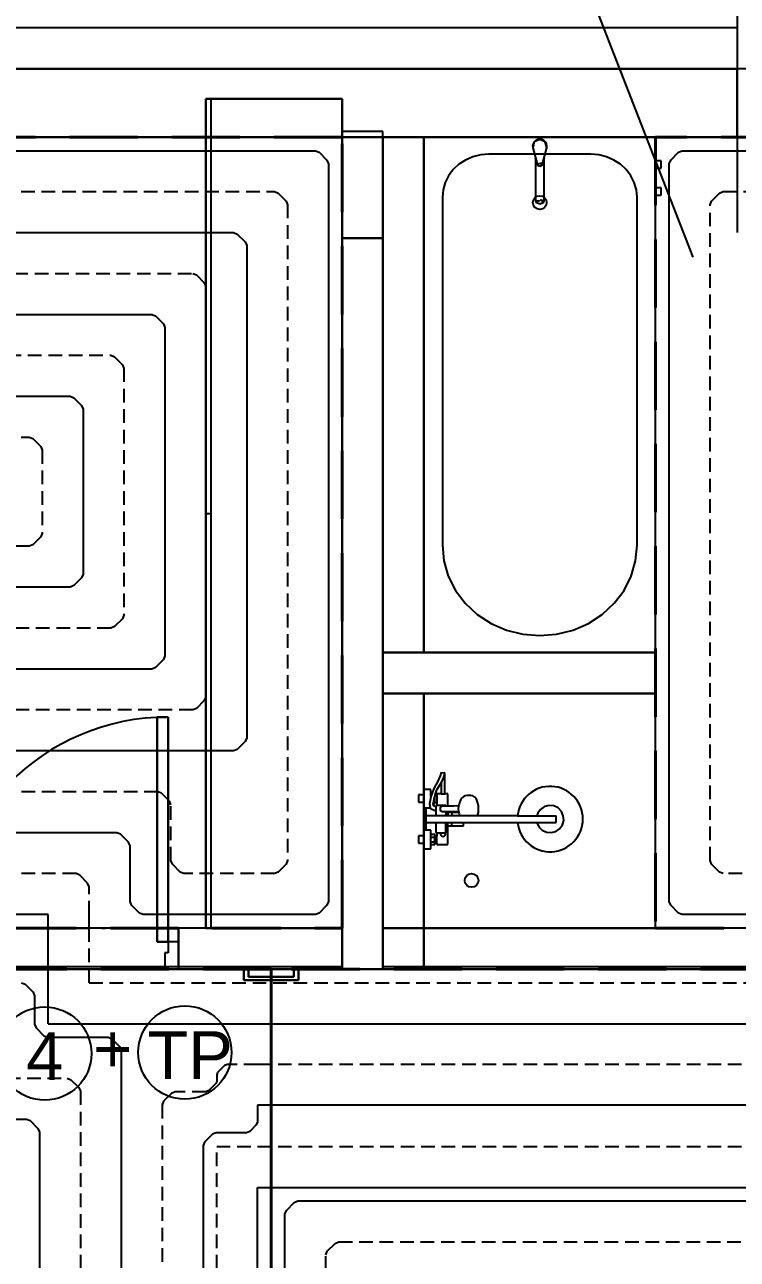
# Model space of a CAD drawing. Header units: millimetres. Extents: x 1046 to 74297, y 6145 to 54562.
# Drawn here: x 11543 to 14157, y 13205 to 17731 of the extents above; entities that cross this region are included whole.
import ezdxf

# ---------------------------------------------------------------- set-up
doc = ezdxf.new("R2010")
doc.units = ezdxf.units.MM
doc.linetypes.add('BODKO__IARKOVAN___M', pattern=[225, 125, -42.5, 15, -42.5])
doc.linetypes.add('DASH', pattern=[75, 50, -25])
for name, color, linetype in [('DXF_LAYER', 1, 'Continuous'), ('ODVODN__POTRUBIE___PODL__VYK_', 7, 'Continuous'), ('OKRAJOV__DILAT_CIA_PDL', 2, 'Continuous'), ('PODLAHOVKA', 7, 'Continuous'), ('PR_VODN__POTRUBIE___PODL__VYK_', 7, 'Continuous'), ('TABU_KY', 7, 'Continuous'), ('vyk-privod2', 7, 'Continuous'), ('vyk-vratka-ZARIADENIE', 7, 'Continuous'), ('Z_NA_PRECHODOV_CH_POTRUB_', 7, 'Continuous')]:
    doc.layers.add(name, color=color, linetype=linetype)
doc.layers.add('vyk_POPIS', color=7, linetype='Continuous', lineweight=20)
doc.styles.add('ARIAL', font='arial.ttf')

# ---------------------------------------------------------------- blocks, each defined once
blk = doc.blocks.new('A$C57FC20A3')
at = {"layer": 'vyk-vratka-ZARIADENIE', "color": 6, "lineweight": 30}
for p, q in [((0, 183, -5790.8), (28.3, 183, -5790.8)), ((28.3, 17, -5790.8), (28.3, 183, -5790.8)), ((0, 17, -5790.8), (28.3, 17, -5790.8)), ((28.3, 17, -5790.8), (28.3, 23, -5790.8))]:
    blk.add_line(p, q, dxfattribs=at)
at = {"layer": 'vyk-vratka-ZARIADENIE', "color": 6, "lineweight": 30, "elevation": -5790.8}
blk.add_lwpolyline([(40, 200), (40, 0), (0, 0), (0, 200)], close=True, dxfattribs=at)

msp = doc.modelspace()

# ---------------------------------------------------------------- linework, layer by layer
msp.add_line((13580.9, 17938.5), (13992.8, 16878.6))
at = {"layer": 'DXF_LAYER', "color": 252, "linetype": 'Continuous'}
for p, q in [((14156.5, 17719.1), (8456.9, 17719.1)), ((14156.5, 17719.1), (8606.9, 17719.1)), ((22006.9, 17569.1), (8606.9, 17569.1)), ((8606.9, 17569.1), (14156.5, 17569.1)), ((14156.5, 17569.1), (8856.9, 17569.1)), ((14156.5, 17569.1), (8856.9, 17569.1)), ((14156.5, 17319.1), (14156.5, 17569.1)), ((12706.9, 17459.1), (12206.9, 17459.1)), ((12206.9, 17459.1), (12206.9, 14419.1)), ((12206.9, 14419.1), (12206.9, 17459.1)), ((12206.9, 17459.1), (12706.9, 17459.1)), ((12226.9, 14419.1), (12226.9, 17459.1)), ((12706.9, 14419.1), (12706.9, 17459.1)), ((12706.9, 17459.1), (12706.9, 14419.1)), ((12856.9, 17339.1), (12706.9, 17339.1)), ((12706.9, 17339.1), (12706.9, 17319.1)), ((12706.9, 17339.1), (12706.9, 17319.1)), ((12856.9, 17319.1), (12856.9, 17339.1)), ((12856.9, 17319.1), (12856.9, 17339.1)), ((12706.9, 17319.1), (8856.9, 17319.1)), ((8856.9, 17319.1), (14156.5, 17319.1)), ((8856.9, 17319.1), (14156.5, 17319.1)), ((12706.9, 14279.1), (12706.9, 17319.1)), ((12706.9, 17319.1), (12856.9, 17319.1)), ((12856.9, 17319.1), (12706.9, 17319.1)), ((12706.9, 17319.1), (12706.9, 16949)), ((12856.9, 17319.1), (12706.9, 17319.1)), ((12706.9, 17319.1), (12706.9, 16949)), ((12856.9, 17319.1), (12856.9, 14279.1)), ((15246.9, 17319.1), (12856.9, 17319.1)), ((12856.9, 17319.1), (12856.9, 15429.1)), ((13006.9, 17319.1), (12856.9, 17319.1)), ((12856.9, 17319.1), (12856.9, 15429.1)), ((13006.9, 17319.1), (12856.9, 17319.1)), ((12856.9, 16949), (12856.9, 17319.1)), ((12856.9, 16949), (12856.9, 17319.1)), ((13006.9, 17319.1), (13006.9, 15429.1)), ((13856.9, 17319.1), (13006.9, 17319.1)), ((13006.9, 17319.1), (13006.9, 15429.1)), ((13856.9, 17319.1), (13006.9, 17319.1)), ((13006.9, 15429.1), (13006.9, 17319.1)), ((13006.9, 15429.1), (13006.9, 17319.1)), ((13411.7, 17301.4), (13405.9, 17279.8)), ((13431.9, 17310.8), (13411.7, 17301.4)), ((13452.1, 17301.4), (13431.9, 17310.8)), ((13457.9, 17279.8), (13452.1, 17301.4)), ((13856.9, 15429.1), (13856.9, 17319.1)), ((13856.9, 15429.1), (13856.9, 17319.1)), ((13186.8, 17246.6), (13159.9, 17235)), ((13186.8, 17246.6), (13159.9, 17235)), ((13215.4, 17253.7), (13186.8, 17246.6)), ((13215.4, 17253.7), (13186.8, 17246.6)), ((13244.9, 17256.1), (13215.4, 17253.7)), ((13244.9, 17256.1), (13215.4, 17253.7)), ((13618.9, 17256.1), (13244.9, 17256.1)), ((13618.9, 17256.1), (13244.9, 17256.1)), ((13405.9, 17279.8), (13405.9, 17279.8)), ((13405.9, 17279.8), (13422.1, 17221)), ((13405.9, 17279.8), (13422.1, 17221)), ((13416, 17243), (13416, 17084.8)), ((13422.1, 17221), (13416, 17243)), ((13416, 17243), (13416, 17084.8)), ((13422.1, 17221), (13416, 17243)), ((13441.8, 17221), (13457.9, 17279.8)), ((13441.8, 17221), (13457.9, 17279.8)), ((13447.9, 17243.4), (13441.8, 17221)), ((13447.9, 17243.4), (13441.8, 17221)), ((13447.9, 17084.8), (13447.9, 17243.4)), ((13447.9, 17084.8), (13447.9, 17243.4)), ((13457.9, 17279.8), (13457.9, 17279.8)), ((13648.4, 17253.7), (13618.9, 17256.1)), ((13648.4, 17253.7), (13618.9, 17256.1)), ((13677, 17246.6), (13648.4, 17253.7)), ((13677, 17246.6), (13648.4, 17253.7)), ((13703.9, 17235), (13677, 17246.6)), ((13703.9, 17235), (13677, 17246.6)), ((13114.7, 17199.9), (13097.7, 17177.4)), ((13114.7, 17199.9), (13097.7, 17177.4)), ((13135.6, 17219.3), (13114.7, 17199.9)), ((13135.6, 17219.3), (13114.7, 17199.9)), ((13159.9, 17235), (13135.6, 17219.3)), ((13159.9, 17235), (13135.6, 17219.3)), ((13422.1, 17221), (13422.1, 17221)), ((13422.1, 17221), (13425.5, 17215.1)), ((13425.5, 17215.1), (13422.1, 17221)), ((13422.1, 17221), (13422.1, 17221)), ((13425.5, 17215.1), (13431.9, 17212.8)), ((13431.9, 17212.8), (13425.5, 17215.1)), ((13431.9, 17212.8), (13438.3, 17215.1)), ((13438.3, 17215.1), (13431.9, 17212.8)), ((13438.3, 17215.1), (13441.8, 17221)), ((13441.8, 17221), (13438.3, 17215.1)), ((13441.8, 17221), (13441.8, 17221)), ((13441.8, 17221), (13441.8, 17221)), ((13728.2, 17219.3), (13703.9, 17235)), ((13728.2, 17219.3), (13703.9, 17235)), ((13749.1, 17199.9), (13728.2, 17219.3)), ((13749.1, 17199.9), (13728.2, 17219.3)), ((13766.1, 17177.4), (13749.1, 17199.9)), ((13766.1, 17177.4), (13749.1, 17199.9)), ((13856.9, 17232.6), (13856.9, 17205.6)), ((13876.9, 17232.6), (13856.9, 17232.6)), ((13856.9, 17232.6), (13856.9, 17205.6)), ((13876.9, 17232.6), (13856.9, 17232.6)), ((13856.9, 17205.6), (13876.9, 17205.6)), ((13856.9, 17205.6), (13876.9, 17205.6)), ((13876.9, 17205.6), (13876.9, 17232.6)), ((13876.9, 17205.6), (13876.9, 17232.6)), ((13085.2, 17152.5), (13077.5, 17126)), ((13085.2, 17152.5), (13077.5, 17126)), ((13097.7, 17177.4), (13085.2, 17152.5)), ((13097.7, 17177.4), (13085.2, 17152.5)), ((13778.7, 17152.5), (13766.1, 17177.4)), ((13778.7, 17152.5), (13766.1, 17177.4)), ((13786.3, 17126), (13778.7, 17152.5)), ((13786.3, 17126), (13778.7, 17152.5)), ((13077.5, 17126), (13074.9, 17098.6)), ((13077.5, 17126), (13074.9, 17098.6)), ((13788.9, 17098.6), (13786.3, 17126)), ((13788.9, 17098.6), (13786.3, 17126)), ((13856.9, 17132.6), (13856.9, 17105.6)), ((13876.9, 17132.6), (13856.9, 17132.6)), ((13856.9, 17132.6), (13856.9, 17105.6)), ((13876.9, 17132.6), (13856.9, 17132.6)), ((13876.9, 17105.6), (13876.9, 17132.6)), ((13876.9, 17105.6), (13876.9, 17132.6)), ((13074.9, 17098.6), (13074.9, 15822.9)), ((13074.9, 17098.6), (13074.9, 15822.9)), ((13416, 17084.8), (13416, 17084.8)), ((13416, 17084.8), (13417.6, 17080.5)), ((13417.6, 17080.5), (13417.6, 17080.5)), ((13417.6, 17080.5), (13417.6, 17080.5)), ((13417.6, 17080.5), (13432, 17074.8)), ((13432, 17074.8), (13446.3, 17080.5)), ((13446.3, 17080.5), (13447.9, 17084.8)), ((13446.3, 17080.5), (13446.3, 17080.5)), ((13446.3, 17080.5), (13446.3, 17080.5)), ((13447.9, 17084.8), (13447.9, 17084.8)), ((13788.9, 15822.9), (13788.9, 17098.6)), ((13788.9, 15822.9), (13788.9, 17098.6)), ((13856.9, 17105.6), (13876.9, 17105.6)), ((13856.9, 17105.6), (13876.9, 17105.6)), ((12706.9, 16949), (12706.9, 14269.1)), ((12856.9, 16949), (12706.9, 16949)), ((12706.9, 16949), (12706.9, 14419.1)), ((12706.9, 16949), (12856.9, 16949)), ((12856.9, 14269.1), (12856.9, 16949)), ((12856.9, 15429.1), (12856.9, 16949)), ((12206.9, 15939.1), (12226.9, 15939.1)), ((13074.9, 15822.9), (13080.3, 15765.4)), ((13074.9, 15822.9), (13080.3, 15765.4)), ((13783.5, 15765.4), (13788.9, 15822.9)), ((13783.5, 15765.4), (13788.9, 15822.9)), ((13080.3, 15765.4), (13096.4, 15709.8)), ((13080.3, 15765.4), (13096.4, 15709.8)), ((13767.4, 15709.8), (13783.5, 15765.4)), ((13767.4, 15709.8), (13783.5, 15765.4)), ((13096.4, 15709.8), (13122.7, 15657.5)), ((13096.4, 15709.8), (13122.7, 15657.5)), ((13741.1, 15657.5), (13767.4, 15709.8)), ((13741.1, 15657.5), (13767.4, 15709.8)), ((13122.7, 15657.5), (13158.4, 15610.3)), ((13122.7, 15657.5), (13158.4, 15610.3)), ((13705.4, 15610.3), (13741.1, 15657.5)), ((13705.4, 15610.3), (13741.1, 15657.5)), ((13158.4, 15610.3), (13202.4, 15569.5)), ((13158.4, 15610.3), (13202.4, 15569.5)), ((13202.4, 15569.5), (13253.4, 15536.4)), ((13202.4, 15569.5), (13253.4, 15536.4)), ((13610.4, 15536.4), (13661.4, 15569.5)), ((13610.4, 15536.4), (13661.4, 15569.5)), ((13661.4, 15569.5), (13705.4, 15610.3)), ((13661.4, 15569.5), (13705.4, 15610.3)), ((13253.4, 15536.4), (13309.8, 15512.1)), ((13253.4, 15536.4), (13309.8, 15512.1)), ((13554, 15512.1), (13610.4, 15536.4)), ((13554, 15512.1), (13610.4, 15536.4)), ((13309.8, 15512.1), (13369.9, 15497.2)), ((13309.8, 15512.1), (13369.9, 15497.2)), ((13369.9, 15497.2), (13431.9, 15492.1)), ((13369.9, 15497.2), (13431.9, 15492.1)), ((13431.9, 15492.1), (13493.9, 15497.2)), ((13431.9, 15492.1), (13493.9, 15497.2)), ((13493.9, 15497.2), (13554, 15512.1)), ((13493.9, 15497.2), (13554, 15512.1)), ((12856.9, 15429.1), (13006.9, 15429.1)), ((12856.9, 15429.1), (13006.9, 15429.1)), ((13856.9, 15429.1), (12856.9, 15429.1)), ((12856.9, 15429.1), (12856.9, 15279.1)), ((13856.9, 15429.1), (12856.9, 15429.1)), ((13006.9, 15429.1), (13856.9, 15429.1)), ((13006.9, 15429.1), (13856.9, 15429.1)), ((13856.9, 15279.1), (13856.9, 15429.1)), ((13856.9, 15429.1), (13856.9, 15279.1)), ((13006.9, 15279.1), (12856.9, 15279.1)), ((12856.9, 15279.1), (12856.9, 14419.1)), ((12856.9, 15279.1), (12856.9, 14419.1)), ((13006.9, 15279.1), (12856.9, 15279.1)), ((12856.9, 15279.1), (13856.9, 15279.1)), ((12856.9, 15279.1), (13856.9, 15279.1)), ((12856.9, 14419.1), (12856.9, 15279.1)), ((13856.9, 15279.1), (13006.9, 15279.1)), ((13006.9, 15279.1), (13006.9, 14419.1)), ((13856.9, 15279.1), (13006.9, 15279.1)), ((13006.9, 14419.1), (13006.9, 15279.1)), ((13006.9, 14419.1), (13006.9, 15279.1)), ((13856.9, 14419.1), (13856.9, 15279.1)), ((13856.9, 14419.1), (13856.9, 15279.1)), ((12068.9, 15193.1), (12028.9, 15193.1)), ((12028.9, 15193.1), (12028.9, 14369.1)), ((12028.9, 14369.1), (12028.9, 15193.1)), ((12028.9, 15193.1), (12068.9, 15193.1)), ((12068.9, 14369.1), (12068.9, 15193.1)), ((12068.9, 15193.1), (12068.9, 14369.1)), ((13070.7, 14990.1), (13066.5, 14977.3)), ((13083.1, 14986.1), (13078.7, 14972.6)), ((13083.1, 14986.1), (13083.4, 14988.1)), ((13083.4, 14912.1), (13083.4, 14988.1)), ((13058.2, 14958.1), (13043, 14931.4)), ((13054.9, 14926), (13069.8, 14952.2)), ((13066.5, 14977.3), (13058.2, 14958.1)), ((13069.8, 14952.2), (13070.4, 14953.6)), ((13078.7, 14972.6), (13070.4, 14953.6)), ((13070.4, 14953.6), (13070.4, 14912.1)), ((13006.9, 14907.6), (12986.9, 14907.6)), ((12986.9, 14907.6), (12986.9, 14880.6)), ((13006.9, 14907.6), (12986.9, 14907.6)), ((12986.9, 14907.6), (12986.9, 14880.6)), ((13032.9, 14928.1), (13006.9, 14928.1)), ((13006.9, 14928.1), (13006.9, 14860.1)), ((13006.9, 14880.6), (13006.9, 14907.6)), ((13006.9, 14880.6), (13006.9, 14907.6)), ((13031.9, 14900.1), (13028.3, 14880.8)), ((13036.2, 14912.1), (13031.9, 14900.1)), ((13032.4, 14901.3), (13032.4, 14901.2)), ((13032.9, 14912.1), (13032.9, 14928.1)), ((13036.2, 14912.1), (13032.9, 14912.1)), ((13032.9, 14902.8), (13032.9, 14912.1)), ((13043, 14931.4), (13036.2, 14912.1)), ((13044.5, 14896.6), (13040.8, 14877.5)), ((13048.5, 14908.1), (13044.5, 14896.6)), ((13046.8, 14903.1), (13046.9, 14903.1)), ((13046.9, 14903.1), (13046.9, 14903.5)), ((13046.9, 14885.1), (13046.9, 14903.1)), ((13048.5, 14908.1), (13054.9, 14926)), ((13054.9, 14908.1), (13048.5, 14908.1)), ((13070.4, 14912.1), (13054.9, 14912.1)), ((13054.9, 14912.1), (13054.9, 14908.1)), ((13054.9, 14908.1), (13054.9, 14880.1)), ((13070.4, 14912.1), (13083.4, 14912.1)), ((13094.9, 14912.1), (13083.4, 14912.1)), ((13094.9, 14866.4), (13094.9, 14912.1)), ((13146.7, 14895.6), (13141.3, 14888.4)), ((13148.6, 14897.7), (13146.7, 14895.6)), ((13155.2, 14902.5), (13148.6, 14897.7)), ((13157.9, 14903.9), (13155.2, 14902.5)), ((13165.3, 14905.6), (13157.9, 14903.9)), ((13168.5, 14906.1), (13165.3, 14905.6)), ((13179.1, 14906.1), (13168.5, 14906.1)), ((13186.5, 14904.4), (13179.1, 14906.1)), ((13193.4, 14899.4), (13186.5, 14904.4)), ((13199.4, 14891.5), (13193.4, 14899.4)), ((13203.9, 14881.1), (13199.4, 14891.5)), ((12986.9, 14880.6), (13006.9, 14880.6)), ((12986.9, 14880.6), (13006.9, 14880.6)), ((13006.9, 14860.1), (13030.1, 14860.1)), ((13014.9, 14859.1), (13006.9, 14859.1)), ((13006.9, 14859.1), (13006.9, 14779.1)), ((13014.9, 14831.1), (13014.9, 14859.1)), ((13028.3, 14880.8), (13027.4, 14876.3)), ((13027.4, 14876.3), (13027.5, 14875.1)), ((13027.5, 14875.1), (13029.6, 14861.9)), ((13029.6, 14861.9), (13029.9, 14860.7)), ((13029.9, 14860.7), (13030.1, 14860.1)), ((13030.1, 14860.1), (13030.4, 14859.5)), ((13030.4, 14859.5), (13031.1, 14858.5)), ((13031.1, 14858.5), (13032, 14857.6)), ((13032, 14857.6), (13033.1, 14856.9)), ((13033.1, 14856.9), (13050.9, 14849.6)), ((13040.8, 14877.5), (13040.5, 14875.9)), ((13040.5, 14875.9), (13040.5, 14876.1)), ((13040.5, 14876.1), (13046.9, 14876.1)), ((13041.9, 14867.3), (13040.5, 14875.9)), ((13050.9, 14863.6), (13041.9, 14867.3)), ((13042.2, 14885.1), (13046.9, 14885.1)), ((13046.9, 14880.1), (13046.9, 14885.1)), ((13046.9, 14876.1), (13046.9, 14880.1)), ((13046.9, 14880.1), (13054.9, 14880.1)), ((13050.9, 14869.1), (13050.9, 14863.6)), ((13054.9, 14869.1), (13050.9, 14869.1)), ((13050.9, 14863.6), (13050.9, 14849.7)), ((13050.9, 14849.6), (13050.9, 14831.1)), ((13054.9, 14880.1), (13054.9, 14869.1)), ((13086.9, 14869.1), (13054.9, 14869.1)), ((13058.9, 14869.1), (13056.2, 14869.1)), ((13062, 14869.1), (13058.9, 14869.1)), ((13065.4, 14869.1), (13062, 14869.1)), ((13066.5, 14858.7), (13066.1, 14856.1)), ((13066.1, 14856.1), (13066.5, 14853.5)), ((13067.7, 14861.1), (13066.5, 14858.7)), ((13066.5, 14853.5), (13067.7, 14851.1)), ((13067.4, 14859.1), (13067.6, 14860.9)), ((13067.4, 14853.1), (13067.4, 14859.1)), ((13067.6, 14851.3), (13067.4, 14853.1)), ((13067.6, 14860.9), (13067.7, 14861.1)), ((13067.7, 14851.1), (13067.6, 14851.3)), ((13067.7, 14861.1), (13068.2, 14862.6)), ((13067.7, 14861.1), (13067.7, 14861.1)), ((13067.7, 14851.1), (13067.7, 14851.1)), ((13068.2, 14849.6), (13067.7, 14851.1)), ((13068.2, 14862.6), (13069.2, 14864.1)), ((13069.2, 14848.2), (13068.2, 14849.6)), ((13069.2, 14864.1), (13070.6, 14865.2)), ((13070.6, 14847.1), (13069.2, 14848.2)), ((13070.6, 14865.2), (13072.1, 14865.9)), ((13072.1, 14846.4), (13070.6, 14847.1)), ((13072.1, 14865.9), (13073.7, 14866.1)), ((13073.7, 14846.1), (13072.1, 14846.4)), ((13094.9, 14866.4), (13073.7, 14866.1)), ((13116, 14845.6), (13073.7, 14846.1)), ((13086.9, 14869.1), (13086.9, 14866.3)), ((13086.9, 14846), (13086.9, 14831.1)), ((13116, 14866.6), (13094.9, 14866.4)), ((13094.9, 14845.9), (13094.9, 14831.1)), ((13134.2, 14867.1), (13116, 14866.6)), ((13134.2, 14845.1), (13116, 14845.6)), ((13133.7, 14865.3), (13133, 14856.1)), ((13133, 14856.1), (13133.7, 14847)), ((13134.2, 14867.1), (13133.7, 14865.3)), ((13133.7, 14847), (13135.8, 14838.5)), ((13135.8, 14873.8), (13134.2, 14867.1)), ((13137.1, 14878.9), (13135.8, 14873.8)), ((13141.3, 14888.4), (13137.1, 14878.9)), ((13206.8, 14869.1), (13203.9, 14881.1)), ((13207.8, 14856.1), (13206.8, 14869.1)), ((13206.8, 14843.2), (13207.8, 14856.1)), ((13050.9, 14831.1), (13014.9, 14831.1)), ((13014.9, 14807.1), (13014.9, 14831.1)), ((13014.9, 14779.1), (13014.9, 14807.1)), ((13014.9, 14807.1), (13050.9, 14807.1)), ((13203.9, 14831.1), (13050.9, 14831.1)), ((13050.9, 14807.1), (13050.9, 14769.1)), ((13050.9, 14807.1), (13151.9, 14807.1)), ((13086.9, 14769.1), (13086.9, 14807.1)), ((13094.9, 14844.1), (13134.4, 14844.1)), ((13094.9, 14794.1), (13094.9, 14807.1)), ((13109.9, 14844.1), (13109.9, 14831.1)), ((13109.9, 14794.1), (13109.9, 14807.1)), ((13135.2, 14831.1), (13135.2, 14831.2)), ((13135.8, 14838.5), (13137.1, 14833.3)), ((13137.1, 14833.3), (13138.1, 14831.1)), ((13149.3, 14831.2), (13149.2, 14831.1)), ((13151.9, 14806), (13151.9, 14807.1)), ((13151.9, 14807.1), (13350.5, 14807.1)), ((13151.9, 14802.1), (13151.9, 14806)), ((13151.9, 14798.8), (13151.9, 14802.1)), ((13203.9, 14831.1), (13206.8, 14843.2)), ((13350.5, 14831.1), (13203.9, 14831.1)), ((13350.5, 14831.1), (13491.9, 14831.1)), ((13350.5, 14807.1), (13491.9, 14807.1)), ((13491.9, 14807.1), (13491.9, 14831.1)), ((13006.9, 14757.6), (12986.9, 14757.6)), ((12986.9, 14757.6), (12986.9, 14730.6)), ((13006.9, 14757.6), (12986.9, 14757.6)), ((12986.9, 14757.6), (12986.9, 14730.6)), ((13006.9, 14779.1), (13014.9, 14779.1)), ((13032.9, 14778.1), (13006.9, 14778.1)), ((13006.9, 14778.1), (13006.9, 14710.1)), ((13006.9, 14730.6), (13006.9, 14757.6)), ((13006.9, 14730.6), (13006.9, 14757.6)), ((13032.9, 14762.1), (13032.9, 14778.1)), ((13046.9, 14762.1), (13032.9, 14762.1)), ((13032.9, 14726.1), (13032.9, 14762.1)), ((13046.9, 14758.1), (13046.9, 14762.1)), ((13054.9, 14758.1), (13046.9, 14758.1)), ((13046.9, 14730.1), (13046.9, 14758.1)), ((13050.9, 14769.1), (13054.9, 14769.1)), ((13054.9, 14769.1), (13054.9, 14758.1)), ((13054.9, 14769.1), (13086.9, 14769.1)), ((13054.9, 14730.1), (13054.9, 14758.1)), ((13094.9, 14726.1), (13094.9, 14794.1)), ((13094.9, 14794.1), (13151.9, 14794.1)), ((13151.9, 14796.3), (13151.9, 14798.8)), ((13151.9, 14794.7), (13151.9, 14796.3)), ((13151.9, 14794.1), (13151.9, 14794.7)), ((12986.9, 14730.6), (13006.9, 14730.6)), ((12986.9, 14730.6), (13006.9, 14730.6)), ((13006.9, 14710.1), (13032.9, 14710.1)), ((13032.9, 14753.1), (13046.9, 14753.1)), ((13032.9, 14735.1), (13046.9, 14735.1)), ((13032.9, 14710.1), (13032.9, 14726.1)), ((13032.9, 14726.1), (13046.9, 14726.1)), ((13046.9, 14726.1), (13046.9, 14730.1)), ((13046.9, 14730.1), (13054.9, 14730.1)), ((13054.9, 14730.1), (13054.9, 14726.1)), ((13054.9, 14726.1), (13094.9, 14726.1)), ((12106.9, 14419.1), (11206.9, 14419.1)), ((12106.9, 14419.1), (12106.9, 14269.1)), ((12706.9, 14419.1), (12106.9, 14419.1)), ((12106.9, 14269.1), (12106.9, 14419.1)), ((12106.9, 14369.1), (12106.9, 14419.1)), ((12706.9, 14419.1), (12106.9, 14419.1)), ((12106.9, 14369.1), (12106.9, 14419.1)), ((12206.9, 14419.1), (12706.9, 14419.1)), ((12706.9, 14419.1), (12206.9, 14419.1)), ((12206.9, 14419.1), (12226.9, 14419.1)), ((12706.9, 14269.1), (12706.9, 14419.1)), ((12856.9, 14419.1), (13006.9, 14419.1)), ((13006.9, 14419.1), (12856.9, 14419.1)), ((12856.9, 14419.1), (12856.9, 14269.1)), ((13006.9, 14419.1), (12856.9, 14419.1)), ((13006.9, 14419.1), (12856.9, 14419.1)), ((13006.9, 14419.1), (13856.9, 14419.1)), ((13006.9, 14419.1), (13856.9, 14419.1)), ((13006.9, 14269.1), (13006.9, 14419.1)), ((15246.9, 14419.1), (13006.9, 14419.1)), ((13006.9, 14419.1), (13006.9, 14269.1)), ((15246.9, 14419.1), (13006.9, 14419.1)), ((12028.9, 14369.1), (12068.9, 14369.1)), ((12068.9, 14369.1), (12028.9, 14369.1)), ((12106.9, 14369.1), (12068.9, 14369.1)), ((12068.9, 14369.1), (12068.9, 14329.1)), ((12106.9, 14369.1), (12068.9, 14369.1)), ((12068.9, 14369.1), (12068.9, 14329.1)), ((12106.9, 14269.1), (12106.9, 14369.1)), ((12106.9, 14269.1), (12106.9, 14369.1)), ((12106.9, 14269.1), (12106.9, 14369.1)), ((12106.9, 14269.1), (12106.9, 14369.1)), ((12106.9, 14269.1), (12106.9, 14369.1)), ((12068.9, 14329.1), (12056.9, 14329.1)), ((12056.9, 14329.1), (12056.9, 14269.1)), ((12068.9, 14329.1), (12056.9, 14329.1)), ((12056.9, 14329.1), (12056.9, 14269.1)), ((8856.9, 14279.1), (12706.9, 14279.1)), ((15246.9, 14269.1), (8856.9, 14269.1)), ((11206.9, 14269.1), (12106.9, 14269.1)), ((12056.9, 14269.1), (12106.9, 14269.1)), ((12056.9, 14269.1), (12106.9, 14269.1)), ((12106.9, 14269.1), (12706.9, 14269.1)), ((12106.9, 14269.1), (12706.9, 14269.1)), ((12706.9, 14269.1), (12856.9, 14269.1)), ((12856.9, 14269.1), (12706.9, 14269.1)), ((12856.9, 14279.1), (15246.9, 14279.1)), ((12856.9, 14269.1), (13006.9, 14269.1)), ((12856.9, 14269.1), (13006.9, 14269.1)), ((12856.9, 14269.1), (13006.9, 14269.1)), ((12856.9, 14269.1), (13006.9, 14269.1)), ((13006.9, 14269.1), (15246.9, 14269.1)), ((13006.9, 14269.1), (15396.9, 14269.1))]:
    msp.add_line(p, q, dxfattribs=at)
at = {"layer": 'DXF_LAYER', "color": 252, "linetype": 'BODKO__IARKOVAN___M'}
for p, q in [((11206.9, 14419.1), (12106.9, 14419.1)), ((11206.9, 14269.1), (12106.9, 14269.1))]:
    msp.add_line(p, q, dxfattribs=at)
at = {"layer": 'DXF_LAYER', "color": 252, "linetype": 'Continuous'}
for points in [[(13422.1, 17221), (13441.6, 17225.2), (13441.8, 17221)], [(13422.1, 17221), (13441.6, 17225.2), (13441.8, 17221)], [(13416, 17084.8), (13430.2, 17085.5), (13417.6, 17080.5)], [(13417.6, 17080.5), (13428.8, 17075.1), (13428.8, 17075.1), (13441.1, 17076.9), (13446.3, 17080.5)], [(13446.3, 17080.5), (13435.3, 17089), (13447.9, 17084.8)], [(13083.4, 14988.1), (13070.4, 14987.8), (13070.7, 14990.1)], [(13421.4, 14807.1), (13428.4, 14791.2), (13428.4, 14791.2), (13440.5, 14778.7), (13456.2, 14771.1), (13473.5, 14769.3), (13490.4, 14773.5), (13504.8, 14783.3), (13514.9, 14797.4), (13519.7, 14814.2), (13518.3, 14831.5), (13511.1, 14847.4), (13499, 14859.8), (13483.2, 14867.3), (13465.9, 14869), (13449.1, 14864.6), (13434.7, 14854.7), (13424.7, 14840.5), (13421.4, 14831.1)]]:
    msp.add_lwpolyline(points, dxfattribs=at)
for centre in [(13431.9, 17079.1), (13181.9, 14594.1)]:
    msp.add_circle(centre, 25, dxfattribs=at)
for centre, radius, start, end in [((13431.9, 17284.4), 26.4, 349.9738, 190.0262), ((12068.9, 14369.1), 824, 90, 180), ((13469.9, 14819.1), 120, 185.7392, 174.2608), ((13076.9, 14764.6), 9, 150, 30)]:
    msp.add_arc(centre, radius, start, end, dxfattribs=at)
at = {"layer": 'ODVODN__POTRUBIE___PODL__VYK_', "color": 172, "linetype": 'DASH'}
for p, q in [((11779, 14419.1), (11779, 14469.1)), ((11779, 14219.1), (11779, 14419.1)), ((11779, 14219.1), (15621.9, 14219.1)), ((12446.9, 13920), (12396.9, 13920)), ((15821.9, 13920), (12446.9, 13920)), ((12246.9, 13619.1), (16021.9, 13619.1)), ((12251.3, 10846.6), (12246.9, 13619.1))]:
    msp.add_line(p, q, dxfattribs=at)
for points in [[(11779, 14219.1), (11779, 14219.1), (11779, 14219.1), (11779, 14219.1), (11779, 14219.1), (11779, 14219.1)], [(12246.9, 13619.1), (12246.9, 13619.1), (12246.9, 13619.1), (12246.9, 13619.1), (12246.9, 13619.1), (12246.9, 13619.1)]]:
    msp.add_lwpolyline(points, dxfattribs=at)
at = {"layer": 'OKRAJOV__DILAT_CIA_PDL', "color": 116, "linetype": 'DASH', "lineweight": 40, "ltscale": 5, "true_color": 0x136734}
for points in [[(12706.9, 14419.1), (12706.9, 17319.1), (8856.9, 17319.1), (8856.9, 14419.1), (12706.9, 14419.1)], [(15246.9, 14419.1), (15246.9, 15319.1), (15096.9, 15319.1), (15096.9, 17319.1), (13856.9, 17319.1), (13856.9, 14419.1), (15246.9, 14419.1)], [(12446.9, 10519.1), (12446.9, 14269.1), (8856.9, 14269.1), (8856.9, 10519.1), (12446.9, 10519.1)], [(15246.9, 10519.1), (15246.9, 13049.1), (15396.9, 13049.1), (15396.9, 14269.1), (12446.9, 14269.1), (12446.9, 10519.1), (15246.9, 10519.1)]]:
    msp.add_lwpolyline(points, dxfattribs=at)
at = {"layer": 'PODLAHOVKA', "color": 12}
for points in [[(8954.7, 17269.1), (12609.1, 17269.1), (12622.4, 17263.6), (12651.4, 17234.7), (12656.9, 17221.3), (12656.9, 14516.9), (12651.4, 14503.6), (12622.4, 14474.7), (12609.1, 14469.1), (11976.8, 14469.1), (11963.5, 14474.7), (11934.5, 14503.6), (11929, 14516.9), (11929, 14721.3), (11923.5, 14734.7), (11894.5, 14763.6), (11881.2, 14769.1), (9154.7, 14769.1)], [(15149.1, 14469.1), (13954.7, 14469.1), (13941.4, 14474.7), (13912.4, 14503.6), (13906.9, 14516.9), (13906.9, 17221.3), (13912.4, 17234.7), (13941.4, 17263.6), (13954.7, 17269.1), (14999.1, 17269.1)], [(9154.7, 16969.1), (12309.1, 16969.1), (12322.4, 16963.6), (12351.4, 16934.7), (12356.9, 16921.3), (12356.9, 15116.9), (12351.4, 15103.6), (12322.4, 15074.7), (12309.1, 15069.1), (9354.7, 15069.1)], [(9354.7, 16669.1), (12009.1, 16669.1), (12022.4, 16663.6), (12051.4, 16634.7), (12056.9, 16621.3), (12056.9, 15416.9), (12051.4, 15403.6), (12022.4, 15374.7), (12009.1, 15369.1), (9554.7, 15369.1)], [(9554.7, 16369.1), (11709.1, 16369.1), (11722.4, 16363.6), (11751.4, 16334.7), (11756.9, 16321.3), (11756.9, 15716.9), (11751.4, 15703.6), (11722.4, 15674.7), (11709.1, 15669.1), (9754.7, 15669.1)], [(11629, 14469.1), (8954.7, 14469.1)], [(11531.2, 14219.1), (11544.5, 14213.6), (11573.5, 14184.7), (11579, 14171.3), (11579, 14066.9), (11584.5, 14053.6), (11613.5, 14024.7), (11626.8, 14019.1), (11849.1, 14019.1), (11862.4, 14013.6), (11891.4, 13984.7), (11896.9, 13971.3), (11896.9, 12769.4), (11891.4, 12756), (11862.4, 12727.1), (11849.1, 12721.6), (9154.7, 12721.6)], [(12396.9, 13770), (12396.9, 13709.3), (12392.3, 13698.1), (12367.9, 13673.8), (12356.7, 13669.1), (12244.7, 13669.1), (12231.4, 13663.6), (12202.4, 13634.7), (12196.9, 13621.3), (12196.9, 12469.4), (12191.4, 12456), (12162.4, 12427.1), (12149.1, 12421.6), (8954.7, 12421.6)], [(11326.8, 13719.1), (11549.1, 13719.1), (11562.4, 13713.6), (11591.4, 13684.7), (11596.9, 13671.3), (11596.9, 13069.4), (11591.4, 13056), (11562.4, 13027.1), (11549.1, 13021.6), (9354.7, 13021.6)], [(12496.9, 10616.9), (12496.9, 13371.3), (12502.4, 13384.7), (12531.4, 13413.6), (12544.7, 13419.1), (14849.1, 13419.1), (14862.4, 13413.6), (14891.4, 13384.7), (14896.9, 13371.3), (14896.9, 10916.9)]]:
    msp.add_lwpolyline(points, dxfattribs=at)
at = {"layer": 'PODLAHOVKA', "color": 172, "linetype": 'DASH'}
for points in [[(9054.7, 17119.1), (12459.1, 17119.1), (12472.4, 17113.6), (12501.4, 17084.7), (12506.9, 17071.3), (12506.9, 14666.9), (12501.4, 14653.6), (12472.4, 14624.7), (12459.1, 14619.1), (12126.8, 14619.1), (12113.5, 14624.7), (12084.5, 14653.6), (12079, 14666.9), (12079, 14871.3), (12073.5, 14884.7), (12044.5, 14913.6), (12031.2, 14919.1), (9254.7, 14919.1)], [(14999.1, 14619.1), (14104.7, 14619.1), (14091.4, 14624.7), (14062.4, 14653.6), (14056.9, 14666.9), (14056.9, 17071.3), (14062.4, 17084.7), (14091.4, 17113.6), (14104.7, 17119.1), (14849.1, 17119.1)], [(9254.7, 16819.1), (12159.1, 16819.1), (12172.4, 16813.6), (12201.4, 16784.7), (12206.9, 16771.3), (12206.9, 15266.9), (12201.4, 15253.6), (12172.4, 15224.7), (12159.1, 15219.1), (9454.7, 15219.1)], [(9454.7, 16519.1), (11859.1, 16519.1), (11872.4, 16513.6), (11901.4, 16484.7), (11906.9, 16471.3), (11906.9, 15566.9), (11901.4, 15553.6), (11872.4, 15524.7), (11859.1, 15519.1), (9654.7, 15519.1)], [(9654.7, 16219.1), (11559.1, 16219.1), (11572.4, 16213.6), (11601.4, 16184.7), (11606.9, 16171.3), (11606.9, 15866.9), (11601.4, 15853.6), (11572.4, 15824.7), (11559.1, 15819.1), (9846.7, 15819.1)], [(11779, 14469.1), (11779, 14571.3), (11773.5, 14584.7), (11744.5, 14613.6), (11731.2, 14619.1), (9054.7, 14619.1)], [(12396.9, 13920), (12287.1, 13920), (12275.9, 13915.4), (12250.2, 13889.7), (12246.9, 13881.7), (12246.9, 13857.4), (12243.6, 13849.5), (12217.9, 13823.8), (12206.7, 13819.1), (12094.7, 13819.1), (12081.4, 13813.6), (12052.4, 13784.7), (12046.9, 13771.3), (12046.9, 12619.4), (12041.4, 12606), (12012.4, 12577.1), (11999.1, 12571.6), (9054.7, 12571.6)], [(11476.8, 13869.1), (11699.1, 13869.1), (11712.4, 13863.6), (11741.4, 13834.7), (11746.9, 13821.3), (11746.9, 12919.4), (11741.4, 12906), (11712.4, 12877.1), (11699.1, 12871.6), (9254.7, 12871.6)], [(12646.9, 10766.9), (12646.9, 13221.3), (12652.4, 13234.7), (12681.4, 13263.6), (12694.7, 13269.1), (14699.1, 13269.1), (14712.4, 13263.6), (14741.4, 13234.7), (14746.9, 13221.3), (14746.9, 11066.9)]]:
    msp.add_lwpolyline(points, dxfattribs=at)
at = {"layer": 'PR_VODN__POTRUBIE___PODL__VYK_', "color": 12}
for p, q in [((11629, 14419.1), (11629, 14469.1)), ((11629, 14069.1), (11629, 14419.1)), ((11629, 14069.1), (15721.9, 14069.1)), ((12446.9, 13770), (12396.9, 13770)), ((15921.9, 13770), (12446.9, 13770)), ((12396.9, 13469.1), (16121.9, 13469.1)), ((12396.9, 12371.6), (12396.9, 13469.1))]:
    msp.add_line(p, q, dxfattribs=at)
for points in [[(11629, 14069.1), (11629, 14069.1), (11629, 14069.1), (11629, 14069.1), (11629, 14069.1), (11629, 14069.1)], [(12396.9, 13469.1), (12396.9, 13469.1), (12396.9, 13469.1), (12396.9, 13469.1), (12396.9, 13469.1), (12396.9, 13469.1)]]:
    msp.add_lwpolyline(points, dxfattribs=at)
at = {"layer": 'TABU_KY', "color": 5}
msp.add_line((14155.9, 18777.8), (14155.9, 16969.1), dxfattribs=at)
at = {"layer": 'vyk-privod2'}
for centre in [(11616.4, 13959.4), (12130.1, 13963.4, 23163.2)]:
    msp.add_circle(centre, 170.9, dxfattribs=at)
at = {"layer": 'Z_NA_PRECHODOV_CH_POTRUB_', "color": 2}
for p, q in [((11629, 14269.1), (11629, 14269.1)), ((12446.9, 14269.1), (12446.9, 14269.1)), ((12446.9, 14269.1), (12446.9, 14269.1)), ((11629, 14069.1), (11629, 14069.1)), ((12446.9, 14069.1), (12446.9, 14069.1)), ((12446.9, 13766.3), (12446.9, 13766.3)), ((12446.9, 13766.3), (12446.9, 13766.3)), ((12246.9, 13619.1), (12246.9, 13619.1)), ((12446.9, 13619.1), (12446.9, 13619.1)), ((12446.9, 13469.1), (12446.9, 13469.1))]:
    msp.add_line(p, q, dxfattribs=at)

# ---------------------------------------------------------------- block references
at = {"layer": 'vyk-vratka-ZARIADENIE', "rotation": 269.9999960982775}
msp.add_blockref('A$C57FC20A3', (12346.9, 14269.1, 5790.8), dxfattribs=at)

# ---------------------------------------------------------------- texts
at = {"layer": 'vyk_POPIS', "lineweight": 35, "style": 'ARIAL'}
for s, p in [(' 4', (11479.9, 13862.2)), ('+', (11794, 13890.2)), ('TP', (11993.6, 13866.2, 23163.2))]:
    msp.add_text(s, height=175, rotation=360, dxfattribs=at).set_placement(p)

doc.saveas('drawing.dxf')
